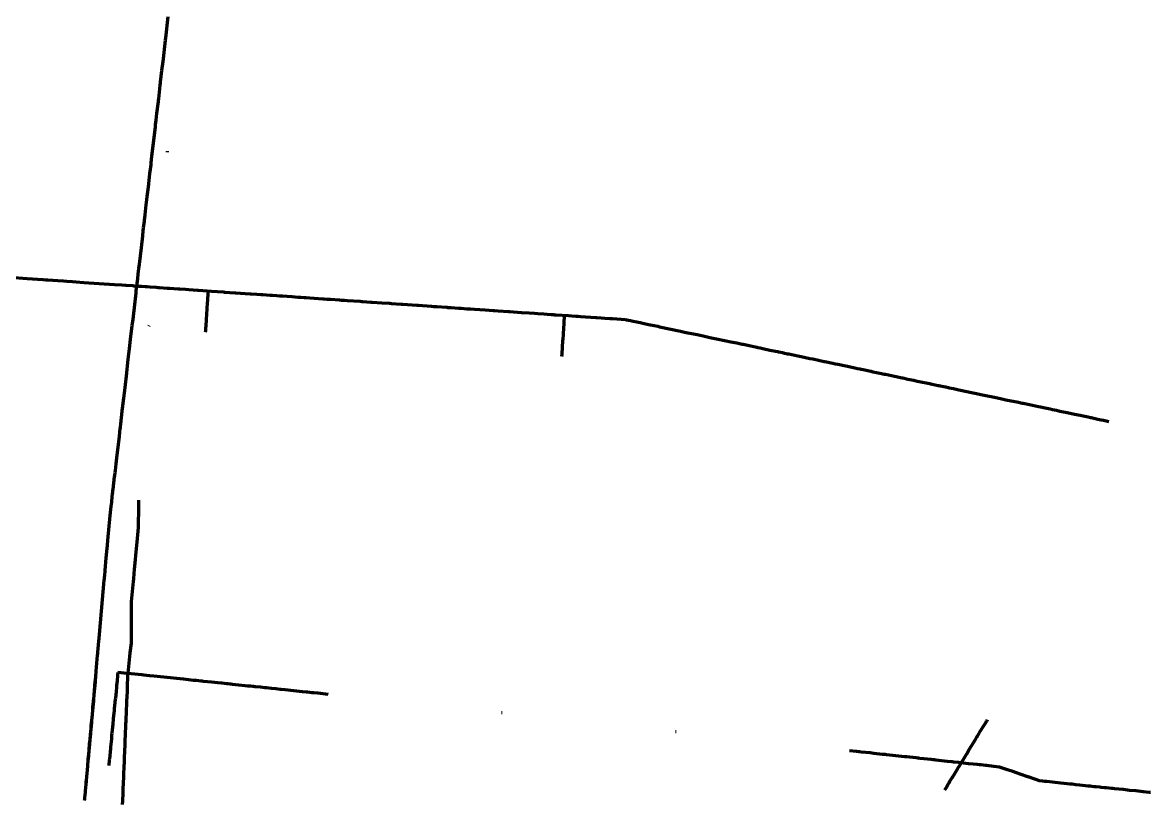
# Model space of a CAD drawing. Header units: metres. Extents: x 599858 to 604937, y 1147506 to 1148114.
# Drawn here: x 602780.7 to 602917.5, y 1147690.4 to 1147785.2 of the extents above; entities that cross this region are included whole.
import ezdxf

# ---------------------------------------------------------------- set-up
doc = ezdxf.new("R2010")
doc.units = ezdxf.units.M
doc.header["$MEASUREMENT"] = 0
for name, pattern in [('DGN Style 3', [73.938826, 52.813447, -21.125379]), ('DGN Style 5', [36.969413, 15.844034, -21.125379]), ('DGN Style 6', [100.451176, 36.969413, -21.125379, 0.052813, -21.125379, 0.052813, -21.125379])]:
    doc.linetypes.add(name, pattern=pattern)
for name, color, linetype, lineweight in [('TF_-_R_TOM_2', 190, 'DGN Style 3', 53), ('TF_E_---_Kabl-dd_2', 13, 'Continuous', 70), ('TF_E_HS-_Kabl-_2', 1, 'DGN Style 6', 70), ('TF_K_RGN_Ledn-_2', 3, 'DGN Style 5', 70), ('TF_K_RGN_Ledn-_300_2', 3, 'Continuous', 70)]:
    doc.layers.add(name, color=color, linetype=linetype, lineweight=lineweight)

msp = doc.modelspace()

# ---------------------------------------------------------------- linework, layer by layer
at = {"layer": 'TF_-_R_TOM_2', "flags": 128}
msp.add_lwpolyline([(602789.65, 1147706.18), (602789.64, 1147706.09), (602789.63, 1147705.95), (602789.63, 1147705.94), (602789.63, 1147705.93), (602789.59, 1147705.55), (602789.59, 1147705.51), (602789.57, 1147705.28), (602789.43, 1147703.73), (602789.38, 1147703.15), (602789.37, 1147703.05), (602789.36, 1147702.95), (602789.29, 1147702.22), (602789.28, 1147702.12), (602789.26, 1147701.89), (602789.21, 1147701.36), (602789.14, 1147700.6), (602789.12, 1147700.33), (602789.09, 1147699.97), (602789.08, 1147699.95), (602789.01, 1147699.14), (602789, 1147699), (602788.93, 1147698.28), (602788.88, 1147697.74), (602788.77, 1147696.45), (602788.76, 1147696.38), (602788.72, 1147695.9), (602788.71, 1147695.87), (602788.64, 1147695.11), (602788.48, 1147693.34), (602788.47, 1147693.14), (602788.45, 1147692.92), (602788.37, 1147692.04), (602788.36, 1147691.98), (602788.36, 1147691.94), (602788.3, 1147691.28), (602788.28, 1147691.07), (602788.26, 1147690.91)], dxfattribs=at)
at = {"layer": 'TF_E_---_Kabl-dd_2', "flags": 128}
msp.add_lwpolyline([(602788.26, 1147690.91), (602788.28, 1147691.07), (602788.3, 1147691.28), (602788.35, 1147691.94), (602788.36, 1147691.98), (602788.36, 1147692.04), (602788.44, 1147692.92), (602788.46, 1147693.14), (602788.48, 1147693.35), (602788.64, 1147695.1), (602788.71, 1147695.87), (602788.71, 1147695.89), (602788.75, 1147696.38), (602788.76, 1147696.44), (602788.87, 1147697.74), (602788.92, 1147698.28), (602788.99, 1147699.01), (602789, 1147699.14), (602789.06, 1147699.87), (602789.07, 1147699.95), (602789.07, 1147699.97), (602789.07, 1147699.98), (602789.13, 1147700.6), (602789.13, 1147700.61), (602789.13, 1147700.63), (602789.2, 1147701.37), (602789.24, 1147701.87), (602789.26, 1147702.12), (602789.27, 1147702.22), (602789.33, 1147702.91), (602789.35, 1147703.03), (602789.36, 1147703.17), (602789.41, 1147703.73), (602789.55, 1147705.35), (602789.57, 1147705.52), (602789.57, 1147705.55), (602789.6, 1147705.91), (602789.61, 1147705.94), (602789.67, 1147706.62), (602789.75, 1147707.57), (602789.84, 1147708.55), (602789.85, 1147708.72), (602789.86, 1147708.79), (602789.87, 1147708.9), (602789.99, 1147710.22), (602790.02, 1147710.62), (602790.06, 1147711.05), (602790.31, 1147713.87), (602790.65, 1147717.63), (602790.66, 1147717.78), (602790.68, 1147717.98), (602790.7, 1147718.17), (602790.76, 1147718.81), (602790.89, 1147720.32), (602791, 1147721.53), (602791.03, 1147721.89), (602791.08, 1147722.43), (602791.346301, 1147725.459203), (602791.48, 1147726.6), (602791.49, 1147726.67), (602791.5, 1147726.74), (602791.66, 1147728.14), (602791.68, 1147728.27), (602791.7, 1147728.47), (602791.73, 1147728.68), (602791.9, 1147730.18), (602791.92, 1147730.33), (602791.96, 1147730.67), (602791.99, 1147730.94), (602792.08, 1147731.74), (602792.17, 1147732.45), (602792.47, 1147735.07), (602792.58, 1147736.01), (602792.6, 1147736.15), (602792.6, 1147736.18), (602792.64, 1147736.57), (602792.83, 1147738.12), (602792.83, 1147738.16), (602792.86, 1147738.45), (602793.01, 1147739.69), (602793.16, 1147740.98), (602793.37, 1147742.77), (602793.56, 1147744.4), (602793.71, 1147745.71), (602793.84, 1147746.83), (602794.04, 1147748.51), (602794.13, 1147749.28), (602794.37, 1147751.4), (602794.42, 1147751.75), (602794.5, 1147752.44), (602794.53, 1147752.76), (602794.56, 1147752.99), (602794.7, 1147754.15), (602794.77, 1147754.78), (602794.81, 1147755.1), (602794.84, 1147755.4), (602794.9, 1147755.92), (602795.14, 1147757.96), (602795.3, 1147759.38), (602795.37, 1147759.97), (602795.42, 1147760.34), (602795.51, 1147761.13), (602795.52, 1147761.26), (602795.56, 1147761.53), (602795.6, 1147761.93), (602795.74, 1147763.13), (602795.82, 1147763.79), (602795.86, 1147764.14), (602795.96, 1147764.97), (602796.04, 1147765.66), (602796.18, 1147766.91), (602796.21, 1147767.17), (602796.31, 1147767.99), (602796.34, 1147768.26), (602796.43, 1147769.04), (602796.84, 1147772.55), (602796.87, 1147772.83), (602796.94, 1147773.37), (602797.03, 1147774.18), (602797.2, 1147775.64), (602797.22, 1147775.78), (602797.24, 1147775.99), (602797.28, 1147776.36), (602797.38, 1147777.19), (602797.44, 1147777.67), (602797.44, 1147777.69), (602797.46, 1147777.86), (602797.48, 1147778.05), (602797.64, 1147779.4), (602797.77, 1147780.5), (602798.07, 1147783.08), (602798.1, 1147783.37), (602798.4, 1147785.97)], dxfattribs=at)
at = {"layer": 'TF_E_HS-_Kabl-_2', "flags": 128}
for points in [[(602792.87, 1147690.45), (602792.89, 1147690.89), (602792.89, 1147690.93), (602792.89, 1147691.03), (602792.92, 1147691.66), (602792.95, 1147692.35), (602792.98, 1147693.04), (602793.01, 1147693.79), (602793.03, 1147694.25), (602793.03, 1147694.38), (602793.05, 1147694.77), (602793.09, 1147695.84), (602793.11, 1147696.14), (602793.11, 1147696.3), (602793.13, 1147696.73), (602793.14, 1147697), (602793.17, 1147697.59), (602793.17, 1147697.62), (602793.17, 1147697.67), (602793.17, 1147697.74), (602793.18, 1147697.84), (602793.23, 1147699.24), (602793.25, 1147699.71), (602793.27, 1147700.22), (602793.29, 1147700.49), (602793.3, 1147700.94), (602793.33, 1147701.48), (602793.33, 1147701.58), (602793.34, 1147701.75), (602793.38, 1147702.74), (602793.38, 1147702.82), (602793.39, 1147703.12), (602793.4, 1147703.38), (602793.41, 1147703.54), (602793.44, 1147704.15), (602793.45, 1147704.52), (602793.46, 1147704.63), (602793.519849, 1147706.165806), (602793.52, 1147706.19), (602793.53, 1147706.26), (602793.54, 1147706.36), (602793.76, 1147708.39), (602793.8, 1147708.82), (602793.928705, 1147709.981735), (602793.93, 1147710.14), (602793.93, 1147710.62), (602793.93, 1147710.82), (602793.94, 1147710.98), (602793.94, 1147711.09), (602793.94, 1147711.51), (602793.95, 1147712.88), (602793.96, 1147714.28), (602793.96, 1147715), (602793.958842, 1147715.045317), (602794.19, 1147717.48), (602794.22, 1147717.85), (602794.32, 1147718.96), (602794.43, 1147720.12), (602794.48, 1147720.64), (602794.67, 1147722.68), (602794.78596, 1147724.02294), (602794.81, 1147724.92), (602794.82, 1147725.73), (602794.83, 1147726.01), (602794.83, 1147726.22), (602794.83, 1147726.3), (602794.83, 1147726.5), (602794.84, 1147727.04), (602794.86, 1147728.16), (602794.87, 1147728.51), (602794.87, 1147728.66), (602794.89, 1147729.78), (602794.9, 1147730.18), (602794.9, 1147730.45), (602794.91, 1147730.93), (602794.93, 1147731.86), (602794.94, 1147732.62), (602794.953324, 1147733.011192), (602795.01, 1147734.31), (602795.04, 1147735.08), (602795.05, 1147735.38), (602795.09, 1147736.09), (602795.1, 1147736.47), (602795.16, 1147737.79), (602795.22, 1147739.17), (602795.26, 1147739.98), (602795.28, 1147740.49), (602795.299945, 1147740.924726), (602795.32, 1147741.07), (602795.36, 1147741.48), (602795.4, 1147741.92), (602795.43, 1147742.19), (602795.43, 1147742.23), (602795.47, 1147742.55), (602795.47, 1147742.64), (602795.72, 1147745.03), (602795.76, 1147745.45), (602795.82, 1147746.03), (602796.06, 1147748.41), (602796.07, 1147748.55), (602796.1, 1147748.86), (602796.12, 1147749.03), (602796.17, 1147749.54), (602796.39, 1147751.72), (602796.42, 1147751.98), (602796.44, 1147752.17), (602796.435246, 1147752.184003), (602796.45, 1147752.26), (602796.65, 1147753.5), (602796.75, 1147754.13), (602796.83, 1147754.65), (602796.89, 1147754.97), (602796.91, 1147755.14), (602796.97, 1147755.48), (602797.008273, 1147755.749739), (602797.02, 1147755.92), (602797.12, 1147757.44), (602797.13, 1147757.65), (602797.18, 1147758.31), (602797.25, 1147759.39), (602797.305097, 1147760.351479), (602797.31, 1147760.37), (602797.35, 1147760.77), (602797.4, 1147761.19), (602797.51, 1147762.3), (602797.56, 1147762.71), (602797.6, 1147763.14), (602797.68, 1147763.85), (602797.74, 1147764.48), (602797.84, 1147765.43), (602797.99, 1147766.83), (602798, 1147766.88), (602798.09, 1147767.79), (602798.121393, 1147768.045284), (602798.13, 1147768.11), (602798.27, 1147769.27), (602798.67, 1147772.65), (602798.72, 1147773.12), (602798.73, 1147773.23), (602798.75, 1147773.35), (602799.06, 1147775.99), (602799.14, 1147776.64), (602799.19, 1147777.05), (602799.23, 1147777.38), (602799.24, 1147777.47), (602799.27, 1147777.8), (602799.36, 1147778.51), (602799.63, 1147780.79), (602799.8, 1147782.2), (602799.93, 1147783.34), (602800.1, 1147784.76), (602800.36, 1147786.94), (602800.67, 1147789.56), (602801.04, 1147792.69), (602801.22, 1147794.2), (602801.25, 1147794.48), (602801.3, 1147794.92), (602801.55, 1147796.99), (602801.82, 1147799.26), (602801.96, 1147800.46), (602802.05, 1147801.24), (602802.22, 1147802.67), (602802.72, 1147806.88), (602802.82, 1147807.74), (602802.92, 1147808.56), (602803.1, 1147810.07), (602803.19, 1147810.83), (602803.21, 1147811.05), (602803.24, 1147811.3), (602803.26, 1147811.44), (602803.27, 1147811.54), (602803.35, 1147812.18), (602803.36, 1147812.27), (602803.39, 1147812.53), (602803.42, 1147812.77), (602803.74, 1147815.5), (602803.78, 1147815.78), (602803.87, 1147816.6), (602804.06, 1147818.21), (602804.41, 1147821.12), (602804.55, 1147822.31), (602804.71, 1147823.68), (602804.76, 1147824.07), (602804.802015, 1147824.430878), (602804.18, 1147824.92), (602804.101655, 1147824.979506), (602804.06, 1147825.01), (602804.05, 1147825.02), (602803.85, 1147825.18), (602803.48, 1147825.47), (602803.398773, 1147825.529524), (602803.62, 1147826.18), (602803.67, 1147826.34), (602804.08, 1147827.53), (602804.13, 1147827.67), (602804.15, 1147827.74), (602804.19, 1147827.87), (602804.45, 1147828.63), (602804.59, 1147829.03), (602804.74, 1147829.48), (602804.75, 1147829.49), (602804.76, 1147829.53), (602805.06, 1147830.43), (602805.11, 1147830.57), (602805.89, 1147832.85), (602806.32, 1147834.14), (602806.33, 1147834.16), (602806.34, 1147834.19), (602806.46, 1147834.53), (602806.47, 1147834.58), (602806.76, 1147835.42), (602807.28, 1147836.95), (602807.359567, 1147837.190192), (602807.38, 1147837.35), (602807.39, 1147837.44), (602807.44, 1147837.87), (602807.72, 1147840.25), (602807.75, 1147840.56), (602807.81, 1147841.08), (602807.82, 1147841.12), (602807.82, 1147841.17), (602807.901186, 1147841.819638), (602808.09, 1147842.6), (602808.15, 1147842.85), (602808.2, 1147843.05), (602808.34, 1147843.59), (602808.39, 1147843.8), (602808.56, 1147844.52), (602808.64, 1147844.81), (602808.69, 1147845.04), (602808.78, 1147845.41), (602808.97, 1147846.16), (602809.05, 1147846.48), (602809.1, 1147846.69), (602809.23, 1147847.25), (602809.4, 1147847.93), (602809.8, 1147849.56), (602809.86, 1147849.78), (602809.93, 1147850.09), (602809.96, 1147850.21), (602810.08, 1147850.68), (602810.16, 1147851.01), (602810.19, 1147851.15), (602810.35, 1147851.78), (602810.38, 1147851.89)], [(602792.87, 1147690.45), (602792.89, 1147690.89), (602792.89, 1147690.93), (602792.89, 1147691.03), (602792.92, 1147691.66), (602792.95, 1147692.35), (602792.98, 1147693.04), (602793.01, 1147693.79), (602793.03, 1147694.25), (602793.03, 1147694.38), (602793.05, 1147694.77), (602793.09, 1147695.84), (602793.11, 1147696.14), (602793.11, 1147696.3), (602793.13, 1147696.73), (602793.14, 1147697), (602793.17, 1147697.59), (602793.17, 1147697.62), (602793.17, 1147697.67), (602793.17, 1147697.74), (602793.18, 1147697.84), (602793.23, 1147699.24), (602793.25, 1147699.71), (602793.27, 1147700.22), (602793.29, 1147700.49), (602793.3, 1147700.94), (602793.33, 1147701.48), (602793.33, 1147701.58), (602793.34, 1147701.75), (602793.38, 1147702.74), (602793.38, 1147702.82), (602793.39, 1147703.12), (602793.4, 1147703.38), (602793.41, 1147703.54), (602793.44, 1147704.15), (602793.45, 1147704.52), (602793.46, 1147704.63), (602793.519849, 1147706.165806), (602793.52, 1147706.19), (602793.53, 1147706.26), (602793.54, 1147706.36), (602793.76, 1147708.39), (602793.8, 1147708.82), (602793.928705, 1147709.981735), (602793.93, 1147710.14), (602793.93, 1147710.62), (602793.93, 1147710.82), (602793.94, 1147710.98), (602793.94, 1147711.09), (602793.94, 1147711.51), (602793.95, 1147712.88), (602793.96, 1147714.28), (602793.96, 1147715), (602793.958842, 1147715.045317), (602794.19, 1147717.48), (602794.22, 1147717.85), (602794.32, 1147718.96), (602794.43, 1147720.12), (602794.48, 1147720.64), (602794.67, 1147722.68), (602794.78596, 1147724.02294), (602794.81, 1147724.92), (602794.82, 1147725.73), (602794.83, 1147726.01), (602794.83, 1147726.22), (602794.83, 1147726.3), (602794.83, 1147726.5), (602794.84, 1147727.04), (602794.86, 1147728.16), (602794.87, 1147728.51), (602794.87, 1147728.66), (602794.89, 1147729.78), (602794.9, 1147730.18), (602794.9, 1147730.45), (602794.91, 1147730.93), (602794.93, 1147731.86), (602794.94, 1147732.62), (602794.953324, 1147733.011192), (602795.01, 1147734.31), (602795.04, 1147735.08), (602795.05, 1147735.38), (602795.09, 1147736.09), (602795.1, 1147736.47), (602795.16, 1147737.79), (602795.22, 1147739.17), (602795.26, 1147739.98), (602795.28, 1147740.49), (602795.299945, 1147740.924726), (602795.32, 1147741.07), (602795.36, 1147741.48), (602795.4, 1147741.92), (602795.43, 1147742.19), (602795.43, 1147742.23), (602795.47, 1147742.55), (602795.47, 1147742.64), (602795.72, 1147745.03), (602795.76, 1147745.45), (602795.82, 1147746.03), (602796.06, 1147748.41), (602796.07, 1147748.55), (602796.1, 1147748.86), (602796.12, 1147749.03), (602796.17, 1147749.54), (602796.39, 1147751.72), (602796.42, 1147751.98), (602796.44, 1147752.17), (602796.435246, 1147752.184003), (602796.45, 1147752.26), (602796.65, 1147753.5), (602796.75, 1147754.13), (602796.83, 1147754.65), (602796.89, 1147754.97), (602796.91, 1147755.14), (602796.97, 1147755.48), (602797.008273, 1147755.749739), (602797.02, 1147755.92), (602797.12, 1147757.44), (602797.13, 1147757.65), (602797.18, 1147758.31), (602797.25, 1147759.39), (602797.305097, 1147760.351479), (602797.31, 1147760.37), (602797.35, 1147760.77), (602797.4, 1147761.19), (602797.51, 1147762.3), (602797.56, 1147762.71), (602797.6, 1147763.14), (602797.68, 1147763.85), (602797.74, 1147764.48), (602797.84, 1147765.43), (602797.99, 1147766.83), (602798, 1147766.88), (602798.09, 1147767.79), (602798.121393, 1147768.045284), (602798.13, 1147768.11), (602798.27, 1147769.27), (602798.67, 1147772.65), (602798.72, 1147773.12), (602798.73, 1147773.23), (602798.75, 1147773.35), (602799.06, 1147775.99), (602799.14, 1147776.64), (602799.19, 1147777.05), (602799.23, 1147777.38), (602799.24, 1147777.47), (602799.28, 1147777.8), (602799.36, 1147778.51), (602799.63, 1147780.79), (602799.8, 1147782.2), (602799.93, 1147783.34), (602800.1, 1147784.76), (602800.36, 1147786.94), (602800.67, 1147789.56), (602801.04, 1147792.69), (602801.22, 1147794.2), (602801.25, 1147794.48), (602801.3, 1147794.92), (602801.55, 1147796.99), (602801.82, 1147799.25), (602801.96, 1147800.46), (602802.05, 1147801.24), (602802.22, 1147802.67), (602802.72, 1147806.88), (602802.82, 1147807.74), (602802.92, 1147808.56), (602803.1, 1147810.07), (602803.19, 1147810.83), (602803.22, 1147811.05), (602803.25, 1147811.3), (602803.26, 1147811.43), (602803.27, 1147811.54), (602803.35, 1147812.18), (602803.36, 1147812.27), (602803.39, 1147812.53), (602803.42, 1147812.77), (602803.74, 1147815.5), (602803.78, 1147815.78), (602803.87, 1147816.6), (602804.06, 1147818.21), (602804.41, 1147821.12), (602804.55, 1147822.31), (602804.71, 1147823.68), (602804.749857, 1147823.990659)], [(602917.5, 1147691.89), (602917.41, 1147691.9), (602917.41, 1147691.9), (602917.4, 1147691.9), (602916.62, 1147691.98), (602915.71, 1147692.08), (602914.98, 1147692.15), (602914.7, 1147692.18), (602914.18, 1147692.24), (602913.66, 1147692.29), (602913.14, 1147692.35), (602912.94, 1147692.37), (602912.81, 1147692.38), (602912.48, 1147692.42), (602912.18, 1147692.45), (602911.94, 1147692.47), (602911.51, 1147692.52), (602911.38, 1147692.53), (602910.92, 1147692.58), (602910.81, 1147692.59), (602910.69, 1147692.6), (602910.39, 1147692.64), (602910.18, 1147692.66), (602909.95, 1147692.68), (602909.61, 1147692.72), (602908.92, 1147692.79), (602908.46, 1147692.84), (602907.99, 1147692.89), (602907.77, 1147692.91), (602907.02, 1147692.99), (602906.64, 1147693.03), (602905.64, 1147693.13), (602904.94, 1147693.21), (602904.7, 1147693.23), (602904.42, 1147693.26), (602904.058815, 1147693.295194), (602903.6, 1147693.46), (602902.66, 1147693.78), (602902.64, 1147693.79), (602902.62, 1147693.8), (602901.7, 1147694.12), (602900.8, 1147694.43), (602900.17, 1147694.64), (602899.45, 1147694.89), (602899.189417, 1147694.979497), (602898.87, 1147695.01), (602898.52, 1147695.05), (602897.61, 1147695.15), (602897.59, 1147695.15), (602897.57, 1147695.16), (602897.55, 1147695.16), (602896.93, 1147695.23), (602896.78, 1147695.24), (602896.49, 1147695.27), (602896, 1147695.33), (602895.42, 1147695.39), (602894.23, 1147695.52), (602893.7, 1147695.58), (602893.59, 1147695.59), (602893.47, 1147695.6), (602892.91, 1147695.66), (602891.47, 1147695.82), (602891.32, 1147695.84), (602891.14, 1147695.86), (602890.9, 1147695.88), (602890.01, 1147695.98), (602889.5, 1147696.03), (602889.39, 1147696.05), (602889.32, 1147696.05), (602889.28, 1147696.06), (602889.08, 1147696.08), (602887.96, 1147696.2), (602887.73, 1147696.23), (602887.37, 1147696.27), (602887, 1147696.31), (602886.28, 1147696.39), (602885.51, 1147696.47), (602885.35, 1147696.49), (602885.17, 1147696.51), (602885.01, 1147696.52), (602884.7, 1147696.56), (602883.95, 1147696.64), (602883.52, 1147696.69), (602882.44, 1147696.8), (602882.34, 1147696.81), (602882.12, 1147696.84), (602881.85, 1147696.87), (602880.36, 1147697.03), (602880.29, 1147697.04), (602880.2, 1147697.05), (602879.23, 1147697.15), (602878.97, 1147697.18), (602878.14, 1147697.27), (602878.08, 1147697.28), (602877.33, 1147697.36), (602876.73, 1147697.43), (602875.52, 1147697.56), (602874.77, 1147697.64), (602873.39, 1147697.79), (602873.22, 1147697.81), (602872.8, 1147697.85), (602872.29, 1147697.91), (602872.02, 1147697.94), (602871.68, 1147697.97), (602871.16, 1147698.03), (602871.03, 1147698.05), (602870.97, 1147698.05), (602870.7, 1147698.08), (602870.51, 1147698.1), (602870.25, 1147698.13), (602869.89, 1147698.17), (602869.28, 1147698.24), (602869.08, 1147698.26), (602869.01, 1147698.27), (602868.71, 1147698.3), (602868.46, 1147698.33), (602867.65, 1147698.41), (602867.06, 1147698.48), (602866.89, 1147698.5), (602866.5, 1147698.54), (602865.79, 1147698.62), (602865.35, 1147698.66), (602864.5, 1147698.76), (602863.65, 1147698.85), (602863.38, 1147698.88), (602862.69, 1147698.95), (602861.76, 1147699.06), (602861.45, 1147699.09), (602861.01, 1147699.14), (602860.5, 1147699.19), (602860.03, 1147699.24), (602859.89, 1147699.26), (602859.68, 1147699.28), (602859.35, 1147699.32), (602859.22, 1147699.33), (602858.17, 1147699.45), (602857.96, 1147699.47), (602857.52, 1147699.52), (602856.46, 1147699.63), (602856.27, 1147699.65), (602855.76, 1147699.71), (602855.4, 1147699.75), (602855.17, 1147699.77), (602854.97, 1147699.79), (602854.66, 1147699.83), (602854.25, 1147699.87), (602853.61, 1147699.94), (602852.91, 1147700.02), (602852.33, 1147700.08), (602851.74, 1147700.15), (602850.58, 1147700.27), (602850.3, 1147700.3), (602849.44, 1147700.4), (602848.85, 1147700.46), (602848.79, 1147700.47), (602848.65, 1147700.48), (602848.61, 1147700.49), (602848.54, 1147700.49), (602848.47, 1147700.5), (602847.84, 1147700.57), (602847.73, 1147700.58), (602846.7, 1147700.69), (602845.84, 1147700.79), (602845.82, 1147700.79), (602845.71, 1147700.8), (602845.16, 1147700.86), (602845, 1147700.88), (602844.94, 1147700.89), (602844.77, 1147700.9), (602844.01, 1147700.99), (602843.37, 1147701.06), (602843.14, 1147701.08), (602842.84, 1147701.11), (602842.66, 1147701.13), (602842.45, 1147701.16), (602841.54, 1147701.26), (602841.53, 1147701.26), (602841.41, 1147701.27), (602841, 1147701.31), (602840.82, 1147701.33), (602840.6, 1147701.36), (602840.59, 1147701.36), (602840.55, 1147701.36), (602838.13, 1147701.63), (602837.87, 1147701.66), (602837.51, 1147701.69), (602836.83, 1147701.77), (602836.43, 1147701.81), (602835.39, 1147701.92), (602834.52, 1147702.02), (602833.37, 1147702.15), (602833.03, 1147702.18), (602832.1, 1147702.28), (602831.18, 1147702.38), (602830.480983, 1147702.457733), (602830.33, 1147702.48), (602830.03, 1147702.51), (602829.83, 1147702.53), (602829.65, 1147702.55), (602829.06, 1147702.61), (602828.97, 1147702.62), (602828.02, 1147702.72), (602827.86, 1147702.73), (602827.33, 1147702.79), (602827.05, 1147702.82), (602826.92, 1147702.83), (602826.65, 1147702.86), (602825.02, 1147703.03), (602824.96, 1147703.04), (602824.82, 1147703.05), (602823.47, 1147703.19), (602823.06, 1147703.23), (602822.11, 1147703.33), (602821.48, 1147703.4), (602821.4, 1147703.41), (602821.34, 1147703.41), (602821.03, 1147703.45), (602820.72, 1147703.48), (602820.19, 1147703.54), (602819.3, 1147703.63), (602818.49, 1147703.71), (602817.87, 1147703.78), (602816.55, 1147703.92), (602816.04, 1147703.97), (602815.81, 1147703.99), (602815.28, 1147704.05), (602815.11, 1147704.07), (602814.7, 1147704.11), (602812.59, 1147704.33), (602812.09, 1147704.38), (602811.97, 1147704.39), (602811.46, 1147704.45), (602810.92, 1147704.5), (602810.31, 1147704.57), (602810.23, 1147704.58), (602810.19, 1147704.58), (602810.13, 1147704.59), (602809.57, 1147704.65), (602809.01, 1147704.7), (602808.91, 1147704.71), (602808.73, 1147704.73), (602808.64, 1147704.74), (602808.38, 1147704.77), (602808.08, 1147704.8), (602808.07, 1147704.8), (602807.72, 1147704.84), (602806.19, 1147705), (602805.97, 1147705.02), (602805.89, 1147705.03), (602805.61, 1147705.06), (602805.52, 1147705.07), (602804.88, 1147705.14), (602804.41, 1147705.18), (602804.07, 1147705.22), (602803.64, 1147705.27), (602802.69, 1147705.36), (602802.62, 1147705.37), (602802.51, 1147705.38), (602802.41, 1147705.39), (602802.39, 1147705.4), (602801.79, 1147705.46), (602801.45, 1147705.49), (602800.84, 1147705.56), (602800.26, 1147705.62), (602799.83, 1147705.66), (602798.26, 1147705.83), (602796.65, 1147706), (602796.17, 1147706.05), (602795.79, 1147706.09), (602795.45, 1147706.12), (602795.21, 1147706.15), (602793.91, 1147706.28), (602793.51, 1147706.32), (602793.45, 1147706.33), (602792.295626, 1147706.453271), (602792.26, 1147706.09), (602792.2, 1147705.42), (602792.14, 1147704.86), (602792.13, 1147704.79), (602792.12, 1147704.66), (602792.07, 1147704.1), (602791.99, 1147703.33), (602791.97, 1147703.16), (602791.94, 1147702.81), (602791.93, 1147702.75), (602791.86, 1147702.04), (602791.85, 1147701.9), (602791.85, 1147701.89), (602791.84, 1147701.83), (602791.74, 1147700.83), (602791.68, 1147700.19), (602791.57, 1147699.1), (602791.54, 1147698.81), (602791.5, 1147698.4), (602791.5, 1147698.35), (602791.4, 1147697.39), (602791.38, 1147697.2), (602791.34, 1147696.83), (602791.26, 1147695.94), (602791.25, 1147695.84), (602791.13, 1147694.68), (602790.97, 1147693.07), (602790.92, 1147692.58), (602790.87, 1147692), (602790.8, 1147691.32), (602790.75, 1147690.85), (602790.74, 1147690.7), (602790.74, 1147690.69)]]:
    msp.add_lwpolyline(points, dxfattribs=at)
at = {"layer": 'TF_K_RGN_Ledn-_2', "flags": 128}
for points in [[(602802.93, 1147747.7), (602802.94, 1147747.84), (602802.96, 1147748.2), (602802.98, 1147748.37), (602802.98, 1147748.42), (602803.04, 1147749.24), (602803.12, 1147750.54), (602803.13, 1147750.67), (602803.16, 1147751.1), (602803.24, 1147752.29), (602803.267822, 1147752.690487)], [(602846.13, 1147744.74), (602846.15, 1147745.04), (602846.26, 1147746.67), (602846.27, 1147746.86), (602846.31, 1147747.4), (602846.32, 1147747.54), (602846.4, 1147748.75), (602846.4, 1147748.77), (602846.4, 1147748.79), (602846.464046, 1147749.720458)]]:
    msp.add_lwpolyline(points, dxfattribs=at)
at = {"layer": 'TF_K_RGN_Ledn-_300_2', "flags": 128}
for points in [[(602779.24, 1147754.35), (602781.31, 1147754.21), (602783.19, 1147754.08), (602783.54, 1147754.05), (602783.82, 1147754.03), (602785.01, 1147753.95), (602785.68, 1147753.91), (602786.1, 1147753.88), (602786.81, 1147753.83), (602787.23, 1147753.8), (602788.16, 1147753.73), (602791.9, 1147753.48), (602792.78, 1147753.42), (602793.23, 1147753.39), (602793.28, 1147753.38), (602794.12, 1147753.33), (602794.24, 1147753.32), (602794.78, 1147753.28), (602795.14, 1147753.25), (602795.62, 1147753.22), (602795.82, 1147753.21), (602796.18, 1147753.18), (602796.95, 1147753.13), (602797.16, 1147753.12), (602797.34, 1147753.1), (602798.29, 1147753.04), (602798.37, 1147753.03), (602798.54, 1147753.02), (602799.61, 1147752.95), (602799.8, 1147752.93), (602800.49, 1147752.89), (602800.9, 1147752.86), (602801.93, 1147752.79), (602802.08, 1147752.78), (602803.64, 1147752.67), (602805.11, 1147752.57), (602805.24, 1147752.56), (602806.51, 1147752.47), (602806.52, 1147752.47), (602806.53, 1147752.47), (602806.57, 1147752.47), (602808.35, 1147752.35), (602808.44, 1147752.34), (602809.16, 1147752.29), (602809.64, 1147752.26), (602809.88, 1147752.24), (602810.3, 1147752.21), (602810.77, 1147752.18), (602811.05, 1147752.16), (602811.52, 1147752.13), (602811.91, 1147752.1), (602812.07, 1147752.09), (602812.24, 1147752.08), (602813.38, 1147752), (602814.1, 1147751.95), (602814.48, 1147751.93), (602814.9, 1147751.9), (602815.12, 1147751.88), (602815.56, 1147751.85), (602817.15, 1147751.74), (602817.28, 1147751.73), (602817.64, 1147751.71), (602818.09, 1147751.68), (602819.15, 1147751.61), (602819.39, 1147751.59), (602819.4, 1147751.59), (602819.41, 1147751.59), (602819.73, 1147751.56), (602820.08, 1147751.54), (602821.68, 1147751.43), (602821.89, 1147751.42), (602821.99, 1147751.41), (602822.96, 1147751.34), (602823.13, 1147751.33), (602824.28, 1147751.25), (602825.17, 1147751.19), (602825.25, 1147751.19), (602825.49, 1147751.17), (602826.66, 1147751.09), (602826.84, 1147751.08), (602828.54, 1147750.96), (602828.61, 1147750.95), (602828.72, 1147750.95), (602830.31, 1147750.84), (602830.61, 1147750.82), (602830.79, 1147750.8), (602830.93, 1147750.8), (602832.19, 1147750.71), (602832.21, 1147750.71), (602832.28, 1147750.7), (602832.7, 1147750.67), (602833.6, 1147750.61), (602833.81, 1147750.6), (602833.88, 1147750.59), (602834.62, 1147750.54), (602835.05, 1147750.51), (602835.54, 1147750.48), (602836.81, 1147750.39), (602837.81, 1147750.32), (602837.91, 1147750.32), (602838.39, 1147750.28), (602839.65, 1147750.2), (602839.82, 1147750.18), (602841.21, 1147750.09), (602841.24, 1147750.09), (602841.28, 1147750.08), (602842.18, 1147750.02), (602842.82, 1147749.98), (602843.23, 1147749.95), (602843.96, 1147749.9), (602844.34, 1147749.87), (602844.85, 1147749.84), (602845.11, 1147749.82), (602845.23, 1147749.81), (602845.44, 1147749.8), (602846.92, 1147749.7), (602847.34, 1147749.67), (602847.83, 1147749.63), (602848.03, 1147749.62), (602848.06, 1147749.62), (602848.39, 1147749.6), (602850.25, 1147749.47), (602850.37, 1147749.46), (602850.89, 1147749.42), (602851.36, 1147749.39), (602851.93, 1147749.35), (602852.14, 1147749.34), (602852.26, 1147749.33), (602853.849936, 1147749.218074)], [(602853.85, 1147749.22), (602853.96, 1147749.2), (602854.47, 1147749.09), (602854.78, 1147749.03), (602855.23, 1147748.93), (602855.63, 1147748.85), (602856.11, 1147748.74), (602856.84, 1147748.59), (602856.86, 1147748.59), (602856.88, 1147748.58), (602857.75, 1147748.4), (602857.77, 1147748.4), (602857.98, 1147748.35), (602860.51, 1147747.82), (602861.02, 1147747.71), (602861.41, 1147747.63), (602861.64, 1147747.58), (602862.08, 1147747.49), (602862.09, 1147747.49), (602862.55, 1147747.39), (602863.28, 1147747.24), (602864.09, 1147747.06), (602865.1, 1147746.85), (602866.62, 1147746.53), (602867.12, 1147746.43), (602867.36, 1147746.38), (602867.99, 1147746.24), (602868.1, 1147746.22), (602869.06, 1147746.02), (602869.78, 1147745.87), (602869.84, 1147745.85), (602870.17, 1147745.79), (602870.49, 1147745.72), (602871.36, 1147745.53), (602872.26, 1147745.35), (602872.39, 1147745.32), (602872.91, 1147745.21), (602872.92, 1147745.21), (602872.96, 1147745.2), (602873.51, 1147745.08), (602873.61, 1147745.06), (602873.64, 1147745.05), (602874.39, 1147744.9), (602874.76, 1147744.82), (602875.15, 1147744.74), (602876.19, 1147744.52), (602876.2, 1147744.52), (602876.2, 1147744.51), (602876.56, 1147744.44), (602877.95, 1147744.15), (602877.97, 1147744.14), (602877.99, 1147744.14), (602878.01, 1147744.13), (602878.98, 1147743.93), (602879.27, 1147743.87), (602879.33, 1147743.86), (602879.58, 1147743.8), (602880.56, 1147743.6), (602881.51, 1147743.4), (602881.99, 1147743.3), (602882.27, 1147743.24), (602882.37, 1147743.22), (602882.66, 1147743.16), (602883.59, 1147742.96), (602883.85, 1147742.9), (602884.29, 1147742.81), (602884.3, 1147742.81), (602884.9, 1147742.68), (602885.23, 1147742.61), (602885.36, 1147742.59), (602886.46, 1147742.35), (602886.67, 1147742.31), (602887.21, 1147742.2), (602887.4, 1147742.16), (602887.49, 1147742.14), (602888.08, 1147742.01), (602888.33, 1147741.96), (602888.77, 1147741.87), (602888.82, 1147741.86), (602889.23, 1147741.77), (602889.45, 1147741.73), (602890.7, 1147741.46), (602890.85, 1147741.43), (602891.02, 1147741.39), (602891.77, 1147741.24), (602891.88, 1147741.21), (602892.02, 1147741.18), (602892.46, 1147741.09), (602892.65, 1147741.05), (602892.68, 1147741.05), (602892.96, 1147740.99), (602893.08, 1147740.96), (602893.62, 1147740.85), (602893.78, 1147740.81), (602894.25, 1147740.72), (602896, 1147740.35), (602896.41, 1147740.26), (602896.95, 1147740.15), (602897.93, 1147739.94), (602898.18, 1147739.89), (602898.55, 1147739.81), (602898.59, 1147739.8), (602899.5, 1147739.61), (602899.66, 1147739.58), (602899.8, 1147739.55), (602899.96, 1147739.51), (602901.51, 1147739.19), (602901.94, 1147739.1), (602902.05, 1147739.07), (602902.83, 1147738.91), (602903.55, 1147738.76), (602903.91, 1147738.68), (602904.18, 1147738.63), (602904.74, 1147738.51), (602905.33, 1147738.38), (602905.61, 1147738.32), (602906.09, 1147738.22), (602906.51, 1147738.13), (602907.4, 1147737.95), (602908.31, 1147737.76), (602908.96, 1147737.62), (602909.35, 1147737.54), (602909.95, 1147737.41), (602910.25, 1147737.35), (602910.31, 1147737.33), (602910.8, 1147737.23), (602911.14, 1147737.16), (602911.54, 1147737.08), (602911.8, 1147737.02), (602912.46, 1147736.88)], [(602895.15, 1147696.47), (602895.22, 1147696.58), (602895.53, 1147697.1), (602895.82, 1147697.57), (602896, 1147697.86), (602896.27, 1147698.31), (602896.5, 1147698.69), (602896.7, 1147699.02), (602896.91, 1147699.36), (602897.25, 1147699.92), (602897.57, 1147700.44), (602897.64, 1147700.55), (602897.69, 1147700.64), (602897.747781, 1147700.744884)], [(602895.15, 1147696.47), (602895.22, 1147696.58), (602895.53, 1147697.1), (602895.81, 1147697.57), (602895.99, 1147697.87), (602896.27, 1147698.32), (602896.49, 1147698.68), (602896.51764, 1147698.741957)], [(602892.55, 1147692.2), (602892.71, 1147692.46), (602892.98, 1147692.91), (602893.08, 1147693.06), (602893.19, 1147693.25), (602893.49, 1147693.74), (602893.52, 1147693.8), (602893.64, 1147693.99), (602894.01, 1147694.59), (602894.16, 1147694.85), (602894.33, 1147695.13), (602895.146928, 1147696.474381)]]:
    msp.add_lwpolyline(points, dxfattribs=at)

doc.saveas('drawing.dxf')
